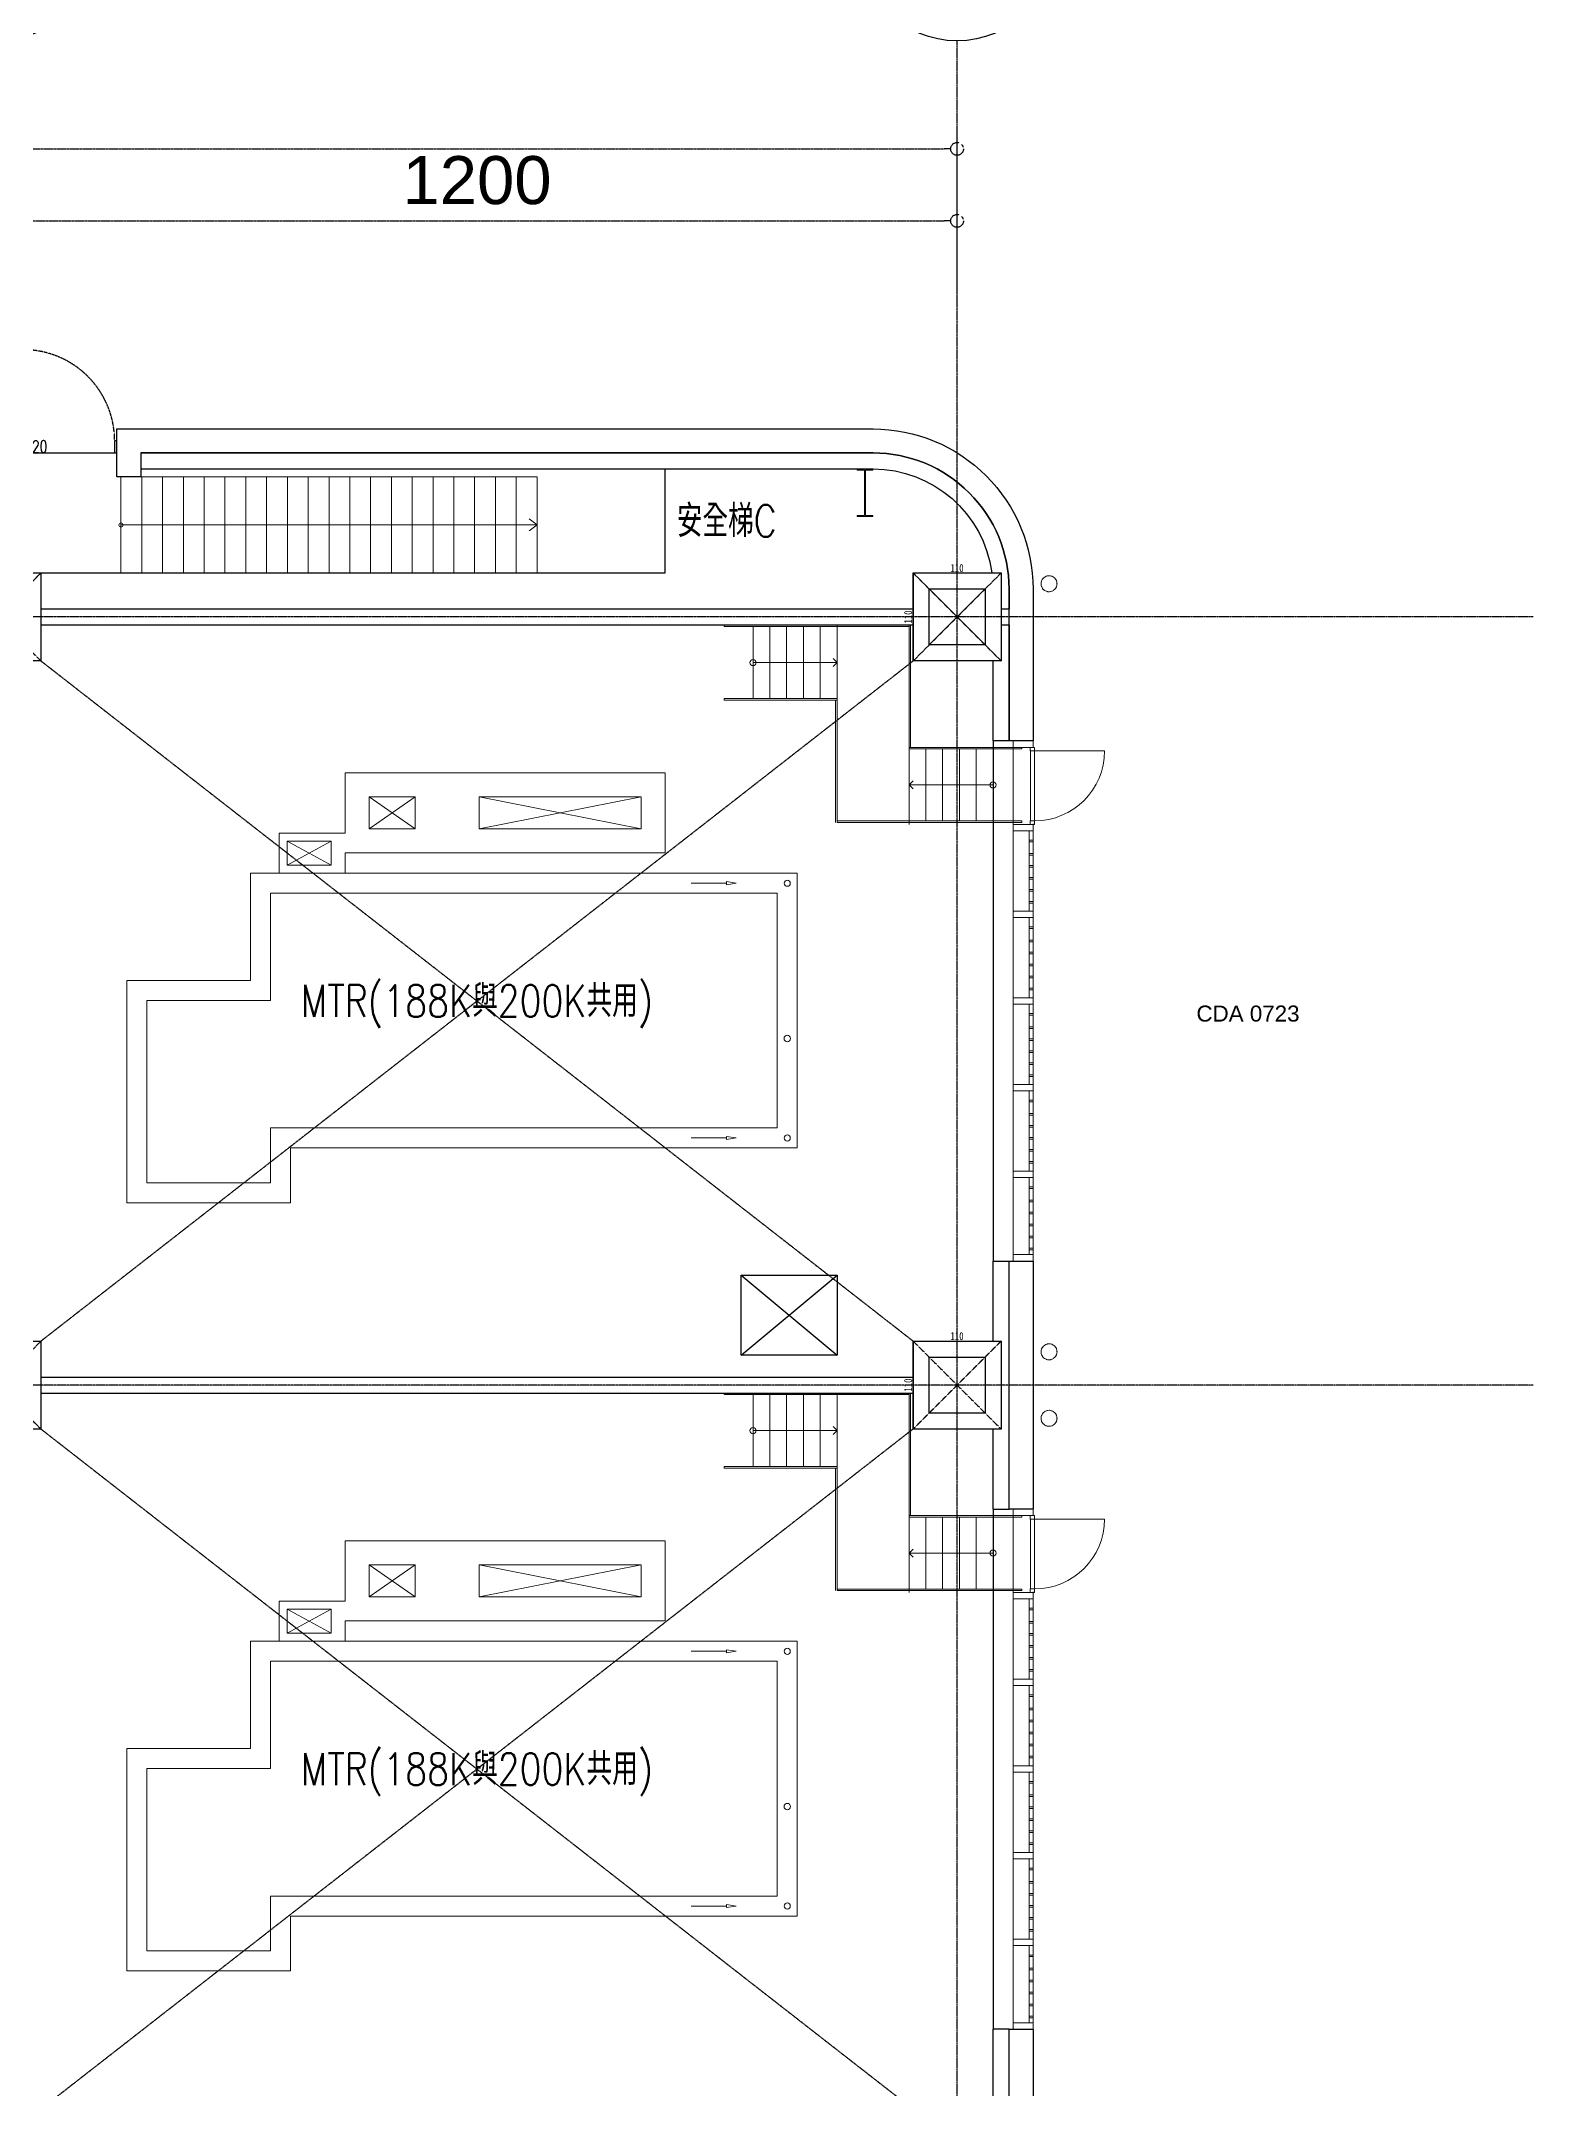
# Model space of a CAD drawing. Header units: millimetres. Extents: x -18489 to 17339, y -1599 to 10961.
# Drawn here: x -13983 to -12118, y 6704 to 9262 of the extents above; entities that cross this region are included whole.
import ezdxf
from ezdxf.enums import TextEntityAlignment as Align

# ---------------------------------------------------------------- set-up
doc = ezdxf.new("R2010")
doc.units = ezdxf.units.MM
for name, pattern in [('X-CUB3-L10$0$COL-CEN-LIN', [3.25, 2.5, -0.25, 0.25, -0.25]), ('X-CUB3-L10$0$HIDDEN', [0.4, 0.3, -0.1]), ('X-CUB3-L10$0$JJP_虛線(退縮線、投影線、地下室範圍、非屬本工程、圖面分區)', [0.45, 0.3, -0.15])]:
    doc.linetypes.add(name, pattern=pattern)
for name, color, linetype in [('188K-SM-03-F10-MECH-EQ-Y2257103$0$0 Xref', 8, 'Continuous'), ('X-CUB3-L10$0$0-MC', 8, 'Continuous'), ('X-CUB3-L10$0$0-NC', 8, 'Continuous'), ('X-CUB3-L10$0$1_地上一層平面圖_1_A-2D-DRAW', 8, 'Continuous'), ('X-CUB3-L10$0$1_地上一層平面圖_1_A-SLAB-PIT.1-BAS', 8, 'Continuous'), ('X-CUB3-L10$0$1_地上一層平面圖_1_A-STRS.Newcub', 8, 'Continuous'), ('X-CUB3-L10$0$1_地上一層平面圖_1_A-WALL-EX.Newcub', 8, 'Continuous'), ('X-CUB3-L10$0$1_地上一層平面圖_1_A-WALL.IN', 8, 'Continuous'), ('X-CUB3-L10$0$1_地上一層平面圖_1_CENTER', 8, 'Continuous'), ('X-CUB3-L10$0$A-OBJE-PIPE.Newcub', 8, 'Continuous'), ('X-CUB3-L10$0$A-WALL-EX.Newcub', 8, 'Continuous'), ('X-CUB3-L10$0$CCL', 8, 'X-CUB3-L10$0$COL-CEN-LIN'), ('X-CUB3-L10$0$COL', 8, 'Continuous'), ('X-CUB3-L10$0$COL-S', 8, 'Continuous'), ('X-CUB3-L10$0$Door', 8, 'Continuous'), ('X-CUB3-L10$0$OPEN', 8, 'Continuous'), ('X-CUB3-L10$0$OPEN-UP', 8, 'X-CUB3-L10$0$HIDDEN'), ('X-CUB3-L10$0$SLAB', 8, 'Continuous'), ('X-CUB3-L10$0$WALL-DR', 8, 'Continuous'), ('X-CUB3-L10$0$WALL-G', 8, 'Continuous'), ('X-CUB3-L10$0$WALL-RC', 8, 'Continuous')]:
    doc.layers.add(name, color=color, linetype=linetype)
doc.styles.add('188K-SM-03-F10-MECH-EQ-Y2257103$0$Standard', font='arial.ttf')
doc.styles.add('X-CUB3-L10$0$CHINA', font='simplex.shx', dxfattribs={"width": 0.75, "bigfont": 'chineset.shx'})
doc.styles.add('X-CUB3-L10$0$COL-NUM', font='romanc')
doc.styles.add('X-CUB3-L10$0$DIM', font='', dxfattribs={"width": 0.8})
doc.styles.add('X-CUB3-L10$0$Gen-Text', font='arial.ttf', dxfattribs={"height": 2.5})
doc.styles.get('X-CUB3-L10$0$DIM').set_extended_font_data('MingLiU')
doc.dimstyles.new('X-CUB3-L10$0$0-Defpoint', dxfattribs={"dimtxt": 15, "dimasz": 0.5, "dimexe": 0.5, "dimexo": 0.5, "dimgap": 0.5, "dimtad": 1, "dimdsep": 46, "dimtxsty": 'X-CUB3-L10$0$CHINA', "dimblk": 'X-CUB3-L10$0$_None', "dimcen": 10, "dimclrd": 256, "dimclre": 256, "dimclrt": 256, "dimadec": 0, "dimazin": 0, "dimtfac": 1, "dimtix": 1, "dimtmove": 2, "dimatfit": 3, "dimldrblk": 'X-CUB3-L10$0$_None', "dimfxl": 0.5, "dimtolj": 1, "dimtzin": 0, "dimarcsym": 0})
doc.dimstyles.new('X-CUB3-L10$0$CIRL', dxfattribs={"dimtxt": 50, "dimasz": 25, "dimexe": 16, "dimexo": 0, "dimgap": 6, "dimtad": 1, "dimdsep": 46, "dimtxsty": 'X-CUB3-L10$0$DIM', "dimblk": 'X-CUB3-L10$0$_DotBlank', "dimcen": 10, "dimdle": 16, "dimclrd": 256, "dimclre": 256, "dimclrt": 6, "dimadec": 0, "dimazin": 0, "dimtfac": 1, "dimtix": 1, "dimtmove": 2, "dimatfit": 3, "dimldrblk": 'X-CUB3-L10$0$ARROW', "dimfxl": 1, "dimtolj": 1, "dimtzin": 0, "dimarcsym": 0})
doc.dimstyles.new('X-CUB3-L10$0$JJP_005_defpoint', dxfattribs={"dimtxt": 20, "dimasz": 0.5, "dimexe": 0.5, "dimexo": 0.5, "dimgap": 0.5, "dimtad": 1, "dimdsep": 46, "dimtxsty": 'X-CUB3-L10$0$DIM', "dimblk": 'X-CUB3-L10$0$_None', "dimcen": 10, "dimclrd": 256, "dimclre": 256, "dimclrt": 256, "dimadec": 0, "dimazin": 0, "dimtfac": 1, "dimtix": 1, "dimtmove": 2, "dimatfit": 3, "dimldrblk": 'X-CUB3-L10$0$_None', "dimfxl": 0.5, "dimtolj": 1, "dimtzin": 0, "dimarcsym": 0})

# ---------------------------------------------------------------- blocks, each defined once
blk = doc.blocks.new('188K-SM-03-F10-MECH-EQ-Y2257103')
at = {"layer": '188K-SM-03-F10-MECH-EQ-Y2257103$0$0 Xref', "color": 1}
for p, q in [((-12803.1, 8577.5), (-12873.1, 8507.5)), ((-12873.1, 8577.5), (-12803.1, 8507.5)), ((-12803.1, 8577.5), (-12873.1, 8507.5)), ((-12873.1, 8577.5), (-12803.1, 8507.5))]:
    blk.add_line(p, q, dxfattribs=at)
blk.add_lwpolyline([(-12873.1, 8577.5), (-12803.1, 8577.5), (-12803.1, 8507.5), (-12873.1, 8507.5)], close=True, dxfattribs=at)
blk.add_lwpolyline([(-12873.1, 8577.5), (-12803.1, 8577.5), (-12803.1, 8507.5), (-12873.1, 8507.5)], close=True, dxfattribs=at)
at = {"insert": (-12538.9, 8056.8), "char_height": 20, "attachment_point": 1, "style": '188K-SM-03-F10-MECH-EQ-Y2257103$0$Standard'}
blk.add_mtext_dynamic_manual_height_columns('CDA 0723', width=485.93, gutter_width=12.5, heights=[0], dxfattribs=at)
blk = doc.blocks.new('X-CUB3-L10$0$變形體_9_1')
at = {"layer": 'X-CUB3-L10$0$A-OBJE-PIPE.Newcub', "color": 15, "lineweight": 0, "flags": 128}
blk.add_lwpolyline([(-12733.1, 8583.6), (-12733, 8582.2), (-12732.8, 8581.8), (-12732.4, 8580.4), (-12732.2, 8580), (-12731.5, 8578.6), (-12731.3, 8578.2), (-12730.3, 8577), (-12729.9, 8576.7), (-12728.7, 8575.7), (-12728.3, 8575.5), (-12726.9, 8574.7), (-12726.5, 8574.6), (-12725, 8574.2), (-12724.6, 8574.1), (-12723.1, 8574), (-12722.7, 8574), (-12721.3, 8574.2), (-12720.9, 8574.3), (-12719.5, 8574.7), (-12719.1, 8574.9), (-12717.7, 8575.6), (-12717.4, 8575.9), (-12716.1, 8576.9), (-12715.8, 8577.2), (-12714.8, 8578.4), (-12714.6, 8578.8), (-12713.9, 8580.2), (-12713.8, 8580.6), (-12713.3, 8582.1), (-12713.3, 8582.5), (-12713.1, 8584), (-12713.2, 8584.4), (-12713.3, 8585.8), (-12713.4, 8586.2), (-12713.8, 8587.6), (-12714, 8588), (-12714.7, 8589.4), (-12715, 8589.8), (-12716, 8591), (-12716.3, 8591.3), (-12717.6, 8592.3), (-12718, 8592.5), (-12719.3, 8593.2), (-12719.8, 8593.4), (-12721.3, 8593.8), (-12721.7, 8593.9), (-12723.1, 8594), (-12723.5, 8594), (-12724.9, 8593.8), (-12725.3, 8593.7), (-12726.8, 8593.3), (-12727.2, 8593.1), (-12728.5, 8592.4), (-12728.9, 8592.1), (-12730.1, 8591.1), (-12730.4, 8590.8), (-12731.4, 8589.6), (-12731.7, 8589.2), (-12732.4, 8587.8), (-12732.5, 8587.4), (-12733, 8585.9), (-12733, 8585.4), (-12733.1, 8584)], close=True, dxfattribs=at)
blk = doc.blocks.new('X-CUB3-L10$0$變形體_15_1')
at = {"layer": 'X-CUB3-L10$0$A-OBJE-PIPE.Newcub', "color": 15, "lineweight": 0, "flags": 128}
blk.add_lwpolyline([(-12733, 7539.5), (-12733, 7539), (-12732.5, 7537.6), (-12732.4, 7537.1), (-12731.7, 7535.8), (-12731.4, 7535.3), (-12730.4, 7534.1), (-12730.1, 7533.8), (-12728.9, 7532.8), (-12728.5, 7532.5), (-12727.2, 7531.8), (-12726.8, 7531.6), (-12725.3, 7531.2), (-12724.9, 7531.1), (-12723.5, 7531), (-12723.1, 7530.9), (-12721.7, 7531.1), (-12721.3, 7531.1), (-12719.8, 7531.5), (-12719.3, 7531.7), (-12718, 7532.4), (-12717.6, 7532.6), (-12716.3, 7533.6), (-12716, 7533.9), (-12715, 7535.1), (-12714.7, 7535.5), (-12714, 7536.9), (-12713.8, 7537.3), (-12713.4, 7538.7), (-12713.3, 7539.1), (-12713.2, 7540.5), (-12713.1, 7540.9), (-12713.3, 7542.4), (-12713.3, 7542.8), (-12713.8, 7544.3), (-12713.9, 7544.7), (-12714.6, 7546.1), (-12714.8, 7546.5), (-12715.8, 7547.7), (-12716.1, 7548.1), (-12717.4, 7549), (-12717.7, 7549.3), (-12719.1, 7550), (-12719.5, 7550.2), (-12720.9, 7550.6), (-12721.3, 7550.8), (-12722.7, 7550.9), (-12723.1, 7550.9), (-12724.6, 7550.8), (-12725, 7550.7), (-12726.5, 7550.3), (-12726.9, 7550.2), (-12728.3, 7549.4), (-12728.7, 7549.2), (-12729.9, 7548.2), (-12730.3, 7547.9), (-12731.3, 7546.7), (-12731.5, 7546.3), (-12732.2, 7545), (-12732.4, 7544.6), (-12732.8, 7543.1), (-12733, 7542.7), (-12733.1, 7541.3), (-12733.1, 7540.9)], close=True, dxfattribs=at)
blk = doc.blocks.new('X-CUB3-L10$0$變形體_16_1')
at = {"layer": 'X-CUB3-L10$0$A-OBJE-PIPE.Newcub', "color": 15, "lineweight": 0, "flags": 128}
blk.add_lwpolyline([(-12733.1, 7623.6), (-12733, 7622.2), (-12732.8, 7621.8), (-12732.4, 7620.4), (-12732.2, 7620), (-12731.5, 7618.6), (-12731.3, 7618.2), (-12730.3, 7617), (-12729.9, 7616.7), (-12728.7, 7615.7), (-12728.3, 7615.5), (-12726.9, 7614.7), (-12726.5, 7614.6), (-12725, 7614.2), (-12724.6, 7614.1), (-12723.1, 7614), (-12722.7, 7614), (-12721.3, 7614.2), (-12720.9, 7614.3), (-12719.5, 7614.7), (-12719.1, 7614.9), (-12717.7, 7615.6), (-12717.4, 7615.9), (-12716.1, 7616.9), (-12715.8, 7617.2), (-12714.8, 7618.4), (-12714.6, 7618.8), (-12713.9, 7620.2), (-12713.8, 7620.6), (-12713.3, 7622.1), (-12713.3, 7622.5), (-12713.1, 7624), (-12713.2, 7624.4), (-12713.3, 7625.8), (-12713.4, 7626.2), (-12713.8, 7627.6), (-12714, 7628), (-12714.7, 7629.4), (-12715, 7629.8), (-12716, 7631), (-12716.3, 7631.3), (-12717.6, 7632.3), (-12718, 7632.5), (-12719.3, 7633.2), (-12719.8, 7633.4), (-12721.3, 7633.8), (-12721.7, 7633.9), (-12723.1, 7634), (-12723.5, 7634), (-12724.9, 7633.8), (-12725.3, 7633.7), (-12726.8, 7633.3), (-12727.2, 7633.1), (-12728.5, 7632.4), (-12728.9, 7632.1), (-12730.1, 7631.1), (-12730.4, 7630.8), (-12731.4, 7629.6), (-12731.7, 7629.2), (-12732.4, 7627.8), (-12732.5, 7627.4), (-12733, 7625.9), (-12733, 7625.4), (-12733.1, 7624)], close=True, dxfattribs=at)
blk = doc.blocks.new('X-CUB3-L10$0$_DotBlank')
at = {"color": 0, "linetype": 'ByBlock', "lineweight": -2}
blk.add_line((-0.5, 0), (-1, 0), dxfattribs=at)
blk.add_circle((0, 0), 0.5, dxfattribs=at)
blk = doc.blocks.new('*D572')
at = {"layer": 'DefPoints', "color": 0, "transparency": 16777216}
for p in [(0, 9847.5), (-4440, 9757.5), (0, 9757.5)]:
    blk.add_point(p, dxfattribs=at)
at = {"layer": 'X-CUB3-L10$0$CCL', "lineweight": -2}
for p, q in [((-4440, 9757.5), (-4440, 9867.5)), ((0, 9757.5), (0, 9867.5)), ((-4424, 9847.5), (-16, 9847.5))]:
    blk.add_line(p, q, dxfattribs=at)
at = {"layer": 'X-CUB3-L10$0$CCL', "lineweight": -2, "xscale": 16, "yscale": 16, "zscale": 16, "rotation": 180}
blk.add_blockref('X-CUB3-L10$0$_DotBlank', (-4440, 9847.5), dxfattribs=at)
at = {"layer": 'X-CUB3-L10$0$CCL', "lineweight": -2, "xscale": 16, "yscale": 16, "zscale": 16}
blk.add_blockref('X-CUB3-L10$0$_DotBlank', (0, 9847.5), dxfattribs=at)
at = {"layer": 'X-CUB3-L10$0$CCL', "color": 6, "insert": (-2220, 9898.1), "char_height": 2.5, "attachment_point": 5, "style": 'X-CUB3-L10$0$Gen-Text'}
blk.add_mtext('\\A1;{\\H24x;4440}', dxfattribs=at)
blk = doc.blocks.new('X-CUB3-L10$0$ARROW')
at = {"color": 3}
blk.add_solid([(0, 0), (-2.4, -0.4), (-2.4, 0.4)], dxfattribs=at)
blk = doc.blocks.new('*D576')
at = {"layer": 'DefPoints', "color": 0, "transparency": 16777216}
for p in [(0, 9757.5), (-1200, 9667.5), (0, 9667.5)]:
    blk.add_point(p, dxfattribs=at)
at = {"layer": 'X-CUB3-L10$0$CCL', "lineweight": -2}
for p, q in [((-1200, 9667.5), (-1200, 9777.5)), ((0, 9667.5), (0, 9777.5)), ((-1184, 9757.5), (-16, 9757.5))]:
    blk.add_line(p, q, dxfattribs=at)
at = {"layer": 'X-CUB3-L10$0$CCL', "lineweight": -2, "xscale": 16, "yscale": 16, "zscale": 16, "rotation": 180}
blk.add_blockref('X-CUB3-L10$0$_DotBlank', (-1200, 9757.5), dxfattribs=at)
at = {"layer": 'X-CUB3-L10$0$CCL', "lineweight": -2, "xscale": 16, "yscale": 16, "zscale": 16}
blk.add_blockref('X-CUB3-L10$0$_DotBlank', (0, 9757.5), dxfattribs=at)
at = {"layer": 'X-CUB3-L10$0$CCL', "color": 6, "insert": (-600, 9808.1), "char_height": 2.5, "attachment_point": 5, "style": 'X-CUB3-L10$0$Gen-Text'}
blk.add_mtext('\\A1;{\\H24x;1200}', dxfattribs=at)
blk = doc.blocks.new('X-CUB3-L10$0$cn-y')
at = {"layer": 'X-CUB3-L10$0$0-MC'}
blk.add_circle((-50, 0), 50, dxfattribs=at)
at = {"layer": 'X-CUB3-L10$0$0-NC', "style": 'X-CUB3-L10$0$COL-NUM'}
blk.add_attdef('GRID-Y', text='', height=50, dxfattribs=at).set_placement((-50, 0), align=Align.MIDDLE_CENTER)
blk = doc.blocks.new('*D570')
at = {"layer": 'DefPoints', "lineweight": -2, "transparency": 16777216}
blk.add_line((0, 0), (110, 0), dxfattribs=at)
at = {"layer": 'DefPoints', "color": 0, "transparency": 16777216}
for p in [(0, 0), (110, 0), (110, 0)]:
    blk.add_point(p, dxfattribs=at)
at = {"layer": 'DefPoints', "transparency": 16777216, "insert": (55, 6.1), "char_height": 10, "attachment_point": 5, "style": 'X-CUB3-L10$0$DIM'}
blk.add_mtext('\\A1;110', dxfattribs=at)
blk = doc.blocks.new('X-CUB3-L10$0$_None')
blk = doc.blocks.new('*D571')
at = {"layer": 'DefPoints', "lineweight": -2, "transparency": 16777216}
blk.add_line((0, 0), (0, -110), dxfattribs=at)
at = {"layer": 'DefPoints', "color": 0, "transparency": 16777216}
for p in [(0, 0), (0, -110), (0, -110)]:
    blk.add_point(p, dxfattribs=at)
at = {"layer": 'DefPoints', "transparency": 16777216, "insert": (-6.1, -55), "char_height": 10, "attachment_point": 5, "rotation": 90, "style": 'X-CUB3-L10$0$DIM'}
blk.add_mtext('\\A1;110', dxfattribs=at)
blk = doc.blocks.new('X-CUB3-L10$0$帷幕牆_2_1')
at = {"layer": 'X-CUB3-L10$0$1_地上一層平面圖_1_A-WALL-EX.Newcub', "color": 4, "lineweight": 0, "ltscale": 10}
blk.add_line((-12741.1, 1655), (-12653.8, 1655), dxfattribs=at)
at = {"layer": 'X-CUB3-L10$0$1_地上一層平面圖_1_A-WALL-EX.Newcub', "color": 4, "lineweight": 0, "ltscale": 10, "flags": 128}
for points in [[(-12746.6, 1659.5), (-12746.6, 1655), (-12741.1, 1655), (-12741.1, 1659.5)], [(-12741.1, 1563.1), (-12741.1, 1567.6), (-12746.6, 1567.6), (-12746.6, 1563.1)]]:
    blk.add_lwpolyline(points, close=True, dxfattribs=at)
for points in [[(-12746.1, 1655), (-12746.1, 1567.6)], [(-12741.1, 1655.5), (-12741.1, 1567.1)]]:
    blk.add_lwpolyline(points, dxfattribs=at)
at = {"layer": 'X-CUB3-L10$0$1_地上一層平面圖_1_A-WALL-EX.Newcub', "color": 8, "lineweight": 0, "ltscale": 10}
blk.add_arc((-12741.1, 1655), 87.3, 270, 0, dxfattribs=at)
at = {"layer": 'X-CUB3-L10$0$A-WALL-EX.Newcub', "color": 1, "lineweight": 0, "flags": 128}
for points in [[(-12743.1, 1659.5), (-12743.1, 1667.5), (-12768.1, 1667.5), (-12768.1, 1659.5)], [(-12743.1, 1555.1), (-12743.1, 1563.1), (-12768.1, 1563.1), (-12768.1, 1555.1)], [(-12743.1, 1541.5), (-12743.1, 1543.5), (-12748.1, 1543.5), (-12748.1, 1541.5)], [(-12743.1, 1524.8), (-12743.1, 1526.8), (-12748.1, 1526.8), (-12748.1, 1524.8)], [(-12743.1, 1509.8), (-12743.1, 1511.8), (-12748.1, 1511.8), (-12748.1, 1509.8)], [(-12743.1, 1494.8), (-12743.1, 1496.8), (-12748.1, 1496.8), (-12748.1, 1494.8)], [(-12743.1, 1479.8), (-12743.1, 1481.8), (-12748.1, 1481.8), (-12748.1, 1479.8)], [(-12743.1, 1464.8), (-12743.1, 1466.8), (-12748.1, 1466.8), (-12748.1, 1464.8)], [(-12743.1, 1446.8), (-12743.1, 1454.8), (-12768.1, 1454.8), (-12768.1, 1446.8)], [(-12743.1, 1433.1), (-12743.1, 1435.1), (-12748.1, 1435.1), (-12748.1, 1433.1)], [(-12743.1, 1416.5), (-12743.1, 1418.5), (-12748.1, 1418.5), (-12748.1, 1416.5)], [(-12743.1, 1401.5), (-12743.1, 1403.5), (-12748.1, 1403.5), (-12748.1, 1401.5)], [(-12743.1, 1386.5), (-12743.1, 1388.5), (-12748.1, 1388.5), (-12748.1, 1386.5)], [(-12743.1, 1371.5), (-12743.1, 1373.5), (-12748.1, 1373.5), (-12748.1, 1371.5)], [(-12743.1, 1356.5), (-12743.1, 1358.5), (-12748.1, 1358.5), (-12748.1, 1356.5)], [(-12743.1, 1338.5), (-12743.1, 1346.5), (-12768.1, 1346.5), (-12768.1, 1338.5)], [(-12743.1, 1324.8), (-12743.1, 1326.8), (-12748.1, 1326.8), (-12748.1, 1324.8)], [(-12743.1, 1308.1), (-12743.1, 1310.1), (-12748.1, 1310.1), (-12748.1, 1308.1)], [(-12743.1, 1293.1), (-12743.1, 1295.1), (-12748.1, 1295.1), (-12748.1, 1293.1)], [(-12743.1, 1278.1), (-12743.1, 1280.1), (-12748.1, 1280.1), (-12748.1, 1278.1)], [(-12743.1, 1263.1), (-12743.1, 1265.1), (-12748.1, 1265.1), (-12748.1, 1263.1)], [(-12743.1, 1230.1), (-12743.1, 1238.1), (-12768.1, 1238.1), (-12768.1, 1230.1)], [(-12743.1, 1248.1), (-12743.1, 1250.1), (-12748.1, 1250.1), (-12748.1, 1248.1)], [(-12743.1, 1216.5), (-12743.1, 1218.5), (-12748.1, 1218.5), (-12748.1, 1216.5)], [(-12743.1, 1199.8), (-12743.1, 1201.8), (-12748.1, 1201.8), (-12748.1, 1199.8)], [(-12743.1, 1184.8), (-12743.1, 1186.8), (-12748.1, 1186.8), (-12748.1, 1184.8)], [(-12743.1, 1169.8), (-12743.1, 1171.8), (-12748.1, 1171.8), (-12748.1, 1169.8)], [(-12743.1, 1154.8), (-12743.1, 1156.8), (-12748.1, 1156.8), (-12748.1, 1154.8)], [(-12743.1, 1121.8), (-12743.1, 1129.8), (-12768.1, 1129.8), (-12768.1, 1121.8)], [(-12743.1, 1139.8), (-12743.1, 1141.8), (-12748.1, 1141.8), (-12748.1, 1139.8)], [(-12743.1, 1108.1), (-12743.1, 1110.1), (-12748.1, 1110.1), (-12748.1, 1108.1)], [(-12743.1, 1091.5), (-12743.1, 1093.5), (-12748.1, 1093.5), (-12748.1, 1091.5)], [(-12743.1, 1076.5), (-12743.1, 1078.5), (-12748.1, 1078.5), (-12748.1, 1076.5)], [(-12743.1, 1061.5), (-12743.1, 1063.5), (-12748.1, 1063.5), (-12748.1, 1061.5)], [(-12743.1, 1017.5), (-12743.1, 1025.5), (-12768.1, 1025.5), (-12768.1, 1017.5)], [(-12743.1, 1046.5), (-12743.1, 1048.5), (-12748.1, 1048.5), (-12748.1, 1046.5)], [(-12743.1, 1031.5), (-12743.1, 1033.5), (-12748.1, 1033.5), (-12748.1, 1031.5)]]:
    blk.add_lwpolyline(points, close=True, dxfattribs=at)
at = {"layer": 'X-CUB3-L10$0$A-WALL-EX.Newcub', "color": 4, "lineweight": 0, "flags": 128}
for points in [[(-12768.1, 1563.1), (-12768.1, 1574.1), (-12768.1, 1589.1), (-12768.1, 1604.1), (-12768.1, 1619.1), (-12768.1, 1634.1), (-12768.1, 1650.8), (-12768.1, 1659.5)], [(-12743.1, 1563.1), (-12743.1, 1564.1)], [(-12768.1, 1454.8), (-12768.1, 1465.8), (-12768.1, 1480.8), (-12768.1, 1495.8), (-12768.1, 1510.8), (-12768.1, 1525.8), (-12768.1, 1542.5), (-12768.1, 1555.1)], [(-12748.1, 1543.5), (-12748.1, 1555.1)], [(-12748.1, 1526.8), (-12748.1, 1541.5)], [(-12743.1, 1543.5), (-12743.1, 1555.1)], [(-12743.1, 1526.8), (-12743.1, 1541.5)], [(-12748.1, 1511.8), (-12748.1, 1524.8)], [(-12748.1, 1496.8), (-12748.1, 1509.8)], [(-12743.1, 1511.8), (-12743.1, 1524.8)], [(-12743.1, 1496.8), (-12743.1, 1509.8)], [(-12748.1, 1481.8), (-12748.1, 1494.8)], [(-12743.1, 1481.8), (-12743.1, 1494.8)], [(-12748.1, 1466.8), (-12748.1, 1479.8)], [(-12748.1, 1454.8), (-12748.1, 1464.8)], [(-12743.1, 1466.8), (-12743.1, 1479.8)], [(-12743.1, 1454.8), (-12743.1, 1464.8)], [(-12768.1, 1346.5), (-12768.1, 1357.5), (-12768.1, 1372.5), (-12768.1, 1387.5), (-12768.1, 1402.5), (-12768.1, 1417.5), (-12768.1, 1434.1), (-12768.1, 1446.8)], [(-12748.1, 1435.1), (-12748.1, 1446.8)], [(-12748.1, 1418.5), (-12748.1, 1433.1)], [(-12743.1, 1435.1), (-12743.1, 1446.8)], [(-12743.1, 1418.5), (-12743.1, 1433.1)], [(-12748.1, 1403.5), (-12748.1, 1416.5)], [(-12743.1, 1403.5), (-12743.1, 1416.5)], [(-12748.1, 1388.5), (-12748.1, 1401.5)], [(-12748.1, 1373.5), (-12748.1, 1386.5)], [(-12743.1, 1388.5), (-12743.1, 1401.5)], [(-12743.1, 1373.5), (-12743.1, 1386.5)], [(-12748.1, 1358.5), (-12748.1, 1371.5)], [(-12748.1, 1346.5), (-12748.1, 1356.5)], [(-12743.1, 1358.5), (-12743.1, 1371.5)], [(-12743.1, 1346.5), (-12743.1, 1356.5)], [(-12768.1, 1238.1), (-12768.1, 1249.1), (-12768.1, 1264.1), (-12768.1, 1279.1), (-12768.1, 1294.1), (-12768.1, 1309.1), (-12768.1, 1325.8), (-12768.1, 1338.5)], [(-12748.1, 1326.8), (-12748.1, 1338.5)], [(-12743.1, 1326.8), (-12743.1, 1338.5)], [(-12748.1, 1310.1), (-12748.1, 1324.8)], [(-12748.1, 1295.1), (-12748.1, 1308.1)], [(-12743.1, 1310.1), (-12743.1, 1324.8)], [(-12743.1, 1295.1), (-12743.1, 1308.1)], [(-12748.1, 1280.1), (-12748.1, 1293.1)], [(-12743.1, 1280.1), (-12743.1, 1293.1)], [(-12748.1, 1265.1), (-12748.1, 1278.1)], [(-12748.1, 1250.1), (-12748.1, 1263.1)], [(-12743.1, 1265.1), (-12743.1, 1278.1)], [(-12743.1, 1250.1), (-12743.1, 1263.1)], [(-12768.1, 1129.8), (-12768.1, 1140.8), (-12768.1, 1155.8), (-12768.1, 1170.8), (-12768.1, 1185.8), (-12768.1, 1200.8), (-12768.1, 1217.5), (-12768.1, 1230.1)], [(-12748.1, 1238.1), (-12748.1, 1248.1)], [(-12748.1, 1218.5), (-12748.1, 1230.1)], [(-12743.1, 1238.1), (-12743.1, 1248.1)], [(-12743.1, 1218.5), (-12743.1, 1230.1)], [(-12748.1, 1201.8), (-12748.1, 1216.5)], [(-12743.1, 1201.8), (-12743.1, 1216.5)], [(-12748.1, 1186.8), (-12748.1, 1199.8)], [(-12748.1, 1171.8), (-12748.1, 1184.8)], [(-12743.1, 1186.8), (-12743.1, 1199.8)], [(-12743.1, 1171.8), (-12743.1, 1184.8)], [(-12748.1, 1156.8), (-12748.1, 1169.8)], [(-12748.1, 1141.8), (-12748.1, 1154.8)], [(-12743.1, 1156.8), (-12743.1, 1169.8)], [(-12743.1, 1141.8), (-12743.1, 1154.8)], [(-12748.1, 1129.8), (-12748.1, 1139.8)], [(-12743.1, 1129.8), (-12743.1, 1139.8)], [(-12768.1, 1025.5), (-12768.1, 1032.5), (-12768.1, 1047.5), (-12768.1, 1062.5), (-12768.1, 1077.5), (-12768.1, 1092.5), (-12768.1, 1109.1), (-12768.1, 1121.8)], [(-12748.1, 1110.1), (-12748.1, 1121.8)], [(-12748.1, 1093.5), (-12748.1, 1108.1)], [(-12743.1, 1110.1), (-12743.1, 1121.8)], [(-12743.1, 1093.5), (-12743.1, 1108.1)], [(-12748.1, 1078.5), (-12748.1, 1091.5)], [(-12748.1, 1063.5), (-12748.1, 1076.5)], [(-12743.1, 1078.5), (-12743.1, 1091.5)], [(-12743.1, 1063.5), (-12743.1, 1076.5)], [(-12748.1, 1048.5), (-12748.1, 1061.5)], [(-12743.1, 1048.5), (-12743.1, 1061.5)], [(-12748.1, 1033.5), (-12748.1, 1046.5)], [(-12748.1, 1025.5), (-12748.1, 1031.5)], [(-12743.1, 1033.5), (-12743.1, 1046.5)], [(-12743.1, 1025.5), (-12743.1, 1031.5)]]:
    blk.add_lwpolyline(points, dxfattribs=at)
blk = doc.blocks.new('X-CUB3-L10$0$A$C1d0d7561')
at = {"layer": 'X-CUB3-L10$0$1_地上一層平面圖_1_A-STRS.Newcub', "color": 12, "lineweight": 0, "ltscale": 10}
for p, q in [((-220, 25), (-256, 25)), ((-256, 25), (-256, 23)), ((-256, 23), (-220, 23)), ((-115, 25), (-220, 25)), ((-220, 23), (-115, 23)), ((-220, 23), (-220, -67)), ((-199, 23), (-220, 23)), ((-199, -67), (-199, 23)), ((-199, 23), (-199, -67)), ((-178, 23), (-199, 23)), ((-178, -67), (-178, 23)), ((-178, 23), (-178, -67)), ((-157, 23), (-178, 23)), ((-157, -67), (-157, 23)), ((-157, 23), (-157, -67)), ((-136, 23), (-157, 23)), ((-136, -67), (-136, 23)), ((-136, 23), (-136, -67)), ((-115, 23), (-136, 23)), ((-115, 23), (-115, 25)), ((-115, -67), (-115, 23)), ((-220, -67), (-256, -67)), ((-256, -67), (-256, -69)), ((-256, -69), (-220, -69)), ((-115, -67), (-220, -67)), ((-220, -67), (-199, -67)), ((-220, -69), (-115, -69)), ((-199, -67), (-178, -67)), ((-178, -67), (-157, -67)), ((-157, -67), (-136, -67)), ((-136, -67), (-115, -67)), ((-115, -69), (-115, -67)), ((80, -128), (-25, -128)), ((-25, -128), (-25, -130)), ((-25, -130), (80, -130)), ((-4, -130), (-25, -130)), ((-25, -130), (-25, -220)), ((17, -130), (-4, -130)), ((-4, -130), (-4, -220)), ((-4, -220), (-4, -130)), ((38, -130), (17, -130)), ((17, -130), (17, -220)), ((17, -220), (17, -130)), ((59, -130), (38, -130)), ((38, -130), (38, -220)), ((38, -220), (38, -130)), ((80, -130), (59, -130)), ((59, -130), (59, -220)), ((59, -220), (59, -130)), ((116, -128), (80, -128)), ((80, -130), (116, -130)), ((80, -220), (80, -130)), ((116, -130), (116, -128)), ((80, -220), (-25, -220)), ((-25, -220), (-25, -222)), ((-25, -220), (-4, -220)), ((-25, -222), (80, -222)), ((-4, -220), (17, -220)), ((17, -220), (38, -220)), ((38, -220), (59, -220)), ((59, -220), (80, -220)), ((116, -220), (80, -220)), ((80, -222), (116, -222)), ((116, -222), (116, -220))]:
    blk.add_line(p, q, dxfattribs=at)
at = {"layer": 'X-CUB3-L10$0$1_地上一層平面圖_1_A-STRS.Newcub', "color": 8, "lineweight": 0, "ltscale": 10}
for p, q in [((-220, -22), (-199, -22)), ((-199, -22), (-136, -22)), ((-136, -22), (-115, -22)), ((-115, -22), (-120, -17)), ((-120, -27), (-115, -22)), ((-20, -170), (-25, -175)), ((-4, -175), (-25, -175)), ((-25, -175), (-20, -180)), ((59, -175), (-4, -175)), ((80, -175), (59, -175))]:
    blk.add_line(p, q, dxfattribs=at)
at = {"layer": 'X-CUB3-L10$0$1_地上一層平面圖_1_A-STRS.Newcub', "color": 12, "lineweight": 0, "ltscale": 10, "flags": 128}
for points in [[(-115, 25), (-115, 23)], [(-115, 23), (-115, -220)], [(-25, 23), (-115, 23)], [(-115, 23), (-25, 23)], [(-25, 25), (-25, -128)], [(-25, -220), (-25, 23)], [(-23, -128), (-23, 25)], [(-117, -69), (-117, -222)], [(-115, -69), (-117, -69)], [(-115, -222), (-115, -69)], [(-25, -128), (-23, -128)], [(-115, -220), (-25, -220)], [(-25, -220), (-115, -220)], [(-115, -222), (-25, -222)], [(-25, -222), (-25, -220)]]:
    blk.add_lwpolyline(points, dxfattribs=at)
at = {"layer": 'X-CUB3-L10$0$1_地上一層平面圖_1_A-STRS.Newcub', "color": 8, "lineweight": 0, "ltscale": 10, "flags": 128}
for points in [[(-220, -25.8, 1), (-220, -18.2, 1)], [(80, -171.2, 1), (80, -178.7, 1)]]:
    blk.add_lwpolyline(points, format="xyb", close=True, dxfattribs=at)
at = {"layer": 'X-CUB3-L10$0$1_地上一層平面圖_1_A-WALL-EX.Newcub', "color": 12, "linetype": 'X-CUB3-L10$0$JJP_虛線(退縮線、投影線、地下室範圍、非屬本工程、圖面分區)', "lineweight": 0, "ltscale": 10, "flags": 128}
blk.add_lwpolyline([(-1110, 25), (-20, 25)], dxfattribs=at)
at = {"layer": 'X-CUB3-L10$0$1_地上一層平面圖_1_A-WALL-EX.Newcub', "color": 8, "lineweight": 0, "ltscale": 10, "flags": 128}
blk.add_lwpolyline([(-25, -224.3), (-25, 25)], dxfattribs=at)
blk = doc.blocks.new('*D589')
at = {"layer": 'DefPoints', "lineweight": -2, "transparency": 16777216}
blk.add_line((0, 0), (120, 0), dxfattribs=at)
at = {"layer": 'DefPoints', "color": 0, "transparency": 16777216}
for p in [(0, 0), (120, 0), (120, 0)]:
    blk.add_point(p, dxfattribs=at)
at = {"layer": 'DefPoints', "transparency": 16777216, "insert": (18.5, 8), "char_height": 15, "attachment_point": 5, "style": 'X-CUB3-L10$0$CHINA'}
blk.add_mtext('\\A1;120', dxfattribs=at)
blk = doc.blocks.new('X-CUB3-L10$0$A$Caa56f964')
at = {"layer": 'X-CUB3-L10$0$1_地上一層平面圖_1_A-STRS.Newcub', "color": 12, "lineweight": 0, "ltscale": 10}
for p, q in [((640, 140), (120, 140)), ((120, 140), (120, 20)), ((120, 140), (120, 20)), ((146, 20), (146, 140)), ((146, 140), (146, 20)), ((146, 20), (146, 140)), ((172, 20), (172, 140)), ((172, 140), (172, 20)), ((172, 20), (172, 140)), ((198, 20), (198, 140)), ((198, 140), (198, 20)), ((198, 20), (198, 140)), ((224, 20), (224, 140)), ((224, 140), (224, 20)), ((224, 20), (224, 140)), ((250, 20), (250, 140)), ((250, 140), (250, 20)), ((250, 20), (250, 140)), ((276, 20), (276, 140)), ((276, 140), (276, 20)), ((276, 20), (276, 140)), ((302, 20), (302, 140)), ((302, 140), (302, 20)), ((302, 20), (302, 140)), ((328, 20), (328, 140)), ((328, 140), (328, 20)), ((328, 20), (328, 140)), ((354, 20), (354, 140)), ((354, 140), (354, 20)), ((354, 20), (354, 140)), ((380, 20), (380, 140)), ((380, 140), (380, 20)), ((380, 20), (380, 140)), ((406, 20), (406, 140)), ((406, 140), (406, 20)), ((406, 20), (406, 140)), ((432, 20), (432, 140)), ((432, 140), (432, 20)), ((432, 20), (432, 140)), ((458, 20), (458, 140)), ((458, 140), (458, 20)), ((458, 20), (458, 140)), ((484, 20), (484, 140)), ((484, 140), (484, 20)), ((484, 20), (484, 140)), ((510, 20), (510, 140)), ((510, 140), (510, 20)), ((510, 20), (510, 140)), ((536, 20), (536, 140)), ((536, 140), (536, 20)), ((536, 20), (536, 140)), ((562, 20), (562, 140)), ((562, 140), (562, 20)), ((562, 20), (562, 140)), ((588, 20), (588, 140)), ((588, 140), (588, 20)), ((588, 20), (588, 140)), ((640, 140), (614, 140)), ((614, 20), (614, 140)), ((640, 20), (640, 140)), ((640, 20), (640, 140)), ((640, 80), (120, 80)), ((640, 80), (630, 87.5)), ((630, 72.5), (640, 80))]:
    blk.add_line(p, q, dxfattribs=at)
at = {"layer": 'X-CUB3-L10$0$1_地上一層平面圖_1_A-STRS.Newcub', "color": 12, "lineweight": 0, "ltscale": 10, "flags": 128}
blk.add_lwpolyline([(120, 77.5, 1), (120, 82.5, 1)], format="xyb", close=True, dxfattribs=at)
blk = doc.blocks.new('*U569')
at = {"layer": 'DefPoints', "linetype": 'X-CUB3-L10$0$HIDDEN', "ltscale": 0.1}
for p, q in [((110, 0), (0, -110)), ((0, 0), (110, -110))]:
    blk.add_line(p, q, dxfattribs=at)
at = {"layer": 'X-CUB3-L10$0$COL', "ltscale": 0.1}
blk.add_lwpolyline([(0, 0), (110, 0), (110, -110), (0, -110)], close=True, dxfattribs=at)
at = {"layer": 'DefPoints'}
dim = blk.add_linear_dim(base=(0, -110), p1=(0, 0), p2=(0, -110), angle=90, dimstyle='X-CUB3-L10$0$JJP_005_defpoint', override={"dimtxt": 10}, dxfattribs=at)
dim.commit()
dim.dimension.update_dxf_attribs({"geometry": '*D571', "text_midpoint": (-6.067, -55)})
dim = blk.add_linear_dim(base=(110, 0), p1=(0, 0), p2=(110, 0), dimstyle='X-CUB3-L10$0$JJP_005_defpoint', override={"dimtxt": 10}, dxfattribs=at)
dim.commit()
dim.dimension.update_dxf_attribs({"geometry": '*D570', "text_midpoint": (55, 6.067)})
blk = doc.blocks.new('X-CUB3-L10$0$CUB3-10')
at = {"layer": 'X-CUB3-L10$0$CCL'}
for p, q in [((0, 0), (0, 9982.459)), ((720, 9262.459), (-5160, 9262.459)), ((720, 8302.459), (-5160, 8302.459))]:
    blk.add_line(p, q, dxfattribs=at)
at = {"layer": 'X-CUB3-L10$0$COL-S'}
for points in [[(-35, 9297.459), (35, 9297.459), (35, 9227.459), (-35, 9227.459)], [(-35, 8337.459), (35, 8337.459), (35, 8267.459), (-35, 8267.459)]]:
    blk.add_lwpolyline(points, close=True, dxfattribs=at)
at = {"layer": 'X-CUB3-L10$0$CCL'}
ref = blk.add_blockref('X-CUB3-L10$0$cn-y', (-1080, 10102.459), dxfattribs=dict(at, xscale=2.399999999999997, yscale=2.399999999999997, zscale=2.399999999999997))
ref.add_attrib('GRID-Y', 'C4', dxfattribs={"layer": 'X-CUB3-L10$0$0-NC', "height": 80, "style": 'X-CUB3-L10$0$COL-NUM'}).set_placement((-1200, 10102.459), align=Align.MIDDLE_CENTER)
ref = blk.add_blockref('X-CUB3-L10$0$cn-y', (120, 10102.459), dxfattribs=dict(at, xscale=2.399999999999997, yscale=2.399999999999997, zscale=2.399999999999997))
ref.add_attrib('GRID-Y', 'C5', dxfattribs={"layer": 'X-CUB3-L10$0$0-NC', "height": 80, "style": 'X-CUB3-L10$0$COL-NUM'}).set_placement((0, 10102.459), align=Align.MIDDLE_CENTER)
at = {"layer": 'X-CUB3-L10$0$COL'}
for p in [(-1255, 9317.459), (-55, 9317.459), (-1255, 8357.459), (-55, 8357.459)]:
    blk.add_blockref('*U569', p, dxfattribs=at)
at = {"layer": 'X-CUB3-L10$0$CCL'}
for base, p1, p2, picture, middle in [((0, 9847.459), (-4440, 9757.459), (0, 9757.459), '*D572', (-2220, 9898.093)), ((0, 9757.459), (-1200, 9667.459), (0, 9667.459), '*D576', (-600, 9808.093))]:
    dim = blk.add_linear_dim(base=base, p1=p1, p2=p2, text='{\\H24x;<>}', dimstyle='X-CUB3-L10$0$CIRL', override={"dimtxt": 60, "dimasz": 16, "dimexe": 20, "dimgap": 20, "dimtxsty": 'X-CUB3-L10$0$Gen-Text'}, dxfattribs=at)
    dim.commit()
    dim.dimension.update_dxf_attribs({"geometry": picture, "text_midpoint": middle})
blk = doc.blocks.new('*U588')
at = {"layer": 'X-CUB3-L10$0$Door', "linetype": 'Continuous'}
for points in [[(3, 15), (6, 15), (6, 128.946), (3, 128.946)], [(3, 0), (0, 0), (0, 15), (3, 15)], [(120, 15), (117, 15), (117, 0), (120, 0)]]:
    blk.add_lwpolyline(points, close=True, dxfattribs=at)
at = {"layer": 'X-CUB3-L10$0$Door', "linetype": 'X-CUB3-L10$0$HIDDEN'}
blk.add_arc((3, 15), 114, 0, 90, dxfattribs=at)
at = {"layer": 'DefPoints'}
dim = blk.add_linear_dim(base=(120, 0), p1=(0, 0), p2=(120, 0), dimstyle='X-CUB3-L10$0$0-Defpoint', dxfattribs=at)
dim.commit()
dim.dimension.update_dxf_attribs({"geometry": '*D589', "text_midpoint": (18.531, 8), "dimtype": 128})
blk = doc.blocks.new('X-CUB3-L10')
at = {"layer": 'X-CUB3-L10$0$1_地上一層平面圖_1_A-2D-DRAW', "color": 4, "lineweight": 0, "ltscale": 10}
for p, q in [((-13126.1, 8209.7), (-13170.3, 8209.7)), ((-13126.1, 8207.7), (-13126.1, 8211.7)), ((-13126.1, 8211.7), (-13114.1, 8209.7)), ((-13114.1, 8209.7), (-13126.1, 8207.7)), ((-13126.1, 7891.3), (-13170.3, 7891.3)), ((-13126.1, 7889.3), (-13126.1, 7893.3)), ((-13126.1, 7893.3), (-13114.1, 7891.3)), ((-13114.1, 7891.3), (-13126.1, 7889.3)), ((-13126.1, 7249.7), (-13170.3, 7249.7)), ((-13126.1, 7247.7), (-13126.1, 7251.7)), ((-13126.1, 7251.7), (-13114.1, 7249.7)), ((-13114.1, 7249.7), (-13126.1, 7247.7)), ((-13126.1, 6931.3), (-13170.3, 6931.3)), ((-13126.1, 6929.3), (-13126.1, 6933.3)), ((-13126.1, 6933.3), (-13114.1, 6931.3)), ((-13114.1, 6931.3), (-13126.1, 6929.3))]:
    blk.add_line(p, q, dxfattribs=at)
at = {"layer": 'X-CUB3-L10$0$1_地上一層平面圖_1_A-2D-DRAW', "color": 12, "lineweight": 0, "ltscale": 10}
for p, q in [((-13126.1, 8211.7), (-13114.1, 8209.7)), ((-13126.1, 8207.7), (-13126.1, 8211.7)), ((-13114.1, 8209.7), (-13126.1, 8207.7)), ((-13126.1, 7893.3), (-13114.1, 7891.3)), ((-13126.1, 7889.3), (-13126.1, 7893.3)), ((-13114.1, 7891.3), (-13126.1, 7889.3)), ((-13126.1, 7251.7), (-13114.1, 7249.7)), ((-13126.1, 7247.7), (-13126.1, 7251.7)), ((-13114.1, 7249.7), (-13126.1, 7247.7)), ((-13126.1, 6933.3), (-13114.1, 6931.3)), ((-13126.1, 6929.3), (-13126.1, 6933.3)), ((-13114.1, 6931.3), (-13126.1, 6929.3))]:
    blk.add_line(p, q, dxfattribs=at)
for centre, radius in [((-13050.3, 8209.7), 3.81), ((-13050.3, 8015.6), 4), ((-13050.3, 7891.3), 3.81), ((-13050.3, 7249.7), 3.81), ((-13050.3, 7055.6), 4), ((-13050.3, 6931.3), 3.81)]:
    blk.add_circle(centre, radius, dxfattribs=at)
at = {"layer": 'X-CUB3-L10$0$1_地上一層平面圖_1_A-SLAB-PIT.1-BAS', "color": 8, "lineweight": 0, "ltscale": 10}
for p, q in [((-13515.3, 8277.8), (-13572.8, 8317.8)), ((-13515.3, 8317.8), (-13572.8, 8277.8)), ((-13232.8, 8277.8), (-13435.3, 8317.8)), ((-13232.8, 8317.8), (-13435.3, 8277.8)), ((-13675.3, 8232.4), (-13620.3, 8262.4)), ((-13620.3, 8232.4), (-13675.3, 8262.4)), ((-13515.3, 7317.8), (-13572.8, 7357.8)), ((-13515.3, 7357.8), (-13572.8, 7317.8)), ((-13232.8, 7317.8), (-13435.3, 7357.8)), ((-13232.8, 7357.8), (-13435.3, 7317.8)), ((-13675.3, 7272.4), (-13620.3, 7302.4)), ((-13620.3, 7272.4), (-13675.3, 7302.4))]:
    blk.add_line(p, q, dxfattribs=at)
at = {"layer": 'X-CUB3-L10$0$1_地上一層平面圖_1_A-SLAB-PIT.1-BAS', "color": 8, "lineweight": 0, "ltscale": 10, "flags": 128}
for points in [[(-13515.3, 8277.8), (-13515.3, 8317.8), (-13572.8, 8317.8), (-13572.8, 8277.8)], [(-13232.8, 8277.8), (-13232.8, 8317.8), (-13435.3, 8317.8), (-13435.3, 8277.8)], [(-13675.3, 8232.4), (-13620.3, 8232.4), (-13620.3, 8262.4), (-13675.3, 8262.4)], [(-13515.3, 7317.8), (-13515.3, 7357.8), (-13572.8, 7357.8), (-13572.8, 7317.8)], [(-13232.8, 7317.8), (-13232.8, 7357.8), (-13435.3, 7357.8), (-13435.3, 7317.8)], [(-13675.3, 7272.4), (-13620.3, 7272.4), (-13620.3, 7302.4), (-13675.3, 7302.4)]]:
    blk.add_lwpolyline(points, close=True, dxfattribs=at)
at = {"layer": 'X-CUB3-L10$0$1_地上一層平面圖_1_A-WALL.IN', "color": 2, "lineweight": 0, "ltscale": 10, "flags": 128}
for points in [[(-13721.3, 8222.4), (-13721.3, 8088.2), (-13876, 8088.2), (-13876, 7810.2), (-13671.3, 7810.2), (-13671.3, 7878.8), (-13037.8, 7878.8), (-13037.8, 8222.4)], [(-13721.3, 7262.4), (-13721.3, 7128.2), (-13876, 7128.2), (-13876, 6850.2), (-13671.3, 6850.2), (-13671.3, 6918.8), (-13037.8, 6918.8), (-13037.8, 7262.4)]]:
    blk.add_lwpolyline(points, close=True, dxfattribs=at)
at = {"layer": 'X-CUB3-L10$0$1_地上一層平面圖_1_CENTER', "color": 8, "lineweight": 0, "ltscale": 10, "flags": 128}
for points in [[(-13202.8, 8347.8), (-13602.8, 8347.8), (-13602.8, 8272.4), (-13685.3, 8272.4), (-13685.3, 8222.4), (-13602.8, 8222.4), (-13602.8, 8247.8), (-13202.8, 8247.8)], [(-13062.8, 8197.4), (-13696.3, 8197.4), (-13696.3, 8063.2), (-13851, 8063.2), (-13851, 7835.2), (-13696.3, 7835.2), (-13696.3, 7903.8), (-13062.8, 7903.8)], [(-13202.8, 7387.8), (-13602.8, 7387.8), (-13602.8, 7312.4), (-13685.3, 7312.4), (-13685.3, 7262.4), (-13602.8, 7262.4), (-13602.8, 7287.8), (-13202.8, 7287.8)], [(-13062.8, 7237.4), (-13696.3, 7237.4), (-13696.3, 7103.2), (-13851, 7103.2), (-13851, 6875.2), (-13696.3, 6875.2), (-13696.3, 6943.8), (-13062.8, 6943.8)]]:
    blk.add_lwpolyline(points, close=True, dxfattribs=at)
at = {"layer": 'X-CUB3-L10$0$COL-S', "color": 2, "lineweight": 0, "ltscale": 10, "flags": 128}
blk.add_lwpolyline([(-12943.2, 8727.5), (-12963.1, 8727.5), (-12963.1, 8726), (-12953.6, 8726), (-12953.6, 8669.4), (-12963.1, 8669.4), (-12963.1, 8667.9), (-12943.2, 8667.9), (-12943.2, 8669.4), (-12952.6, 8669.4), (-12952.6, 8726), (-12943.2, 8726)], close=True, dxfattribs=at)
at = {"layer": 'X-CUB3-L10$0$COL-S'}
for points in [[(-12873.1, 8577.5), (-12803.1, 8577.5), (-12803.1, 8507.5), (-12873.1, 8507.5)], [(-12873.1, 7617.5), (-12803.1, 7617.5), (-12803.1, 7547.5), (-12873.1, 7547.5)]]:
    blk.add_lwpolyline(points, close=True, dxfattribs=at)
at = {"layer": 'X-CUB3-L10$0$OPEN'}
for p, q in [((-13108.1, 7620), (-12988.1, 7720)), ((-13108.1, 7720), (-12988.1, 7620))]:
    blk.add_line(p, q, dxfattribs=at)
blk.add_lwpolyline([(-13108.1, 7720), (-12988.1, 7720), (-12988.1, 7620), (-13108.1, 7620)], close=True, dxfattribs=at)
at = {"layer": 'X-CUB3-L10$0$OPEN-UP'}
for p, q in [((-13983.1, 8487.5), (-12893.1, 7637.5)), ((-13983.1, 7637.5), (-12893.1, 8487.5)), ((-13983.1, 7527.5), (-12893.1, 6677.5)), ((-12893.1, 7527.5), (-13983.1, 6677.5))]:
    blk.add_line(p, q, dxfattribs=at)
at = {"layer": 'X-CUB3-L10$0$SLAB'}
for p, q in [((-13203.1, 8597.5), (-13203.1, 8727.5)), ((-13983.1, 8597.5), (-13203.1, 8597.5))]:
    blk.add_line(p, q, dxfattribs=at)
at = {"layer": 'X-CUB3-L10$0$WALL-DR'}
for p, q in [((-12773.1, 8532.5), (-12773.1, 8387.5)), ((-12793.1, 8387.5), (-12793.1, 8487.5)), ((-12773.1, 8387.5), (-12793.1, 8387.5)), ((-12793.1, 7637.5), (-12793.1, 7737.5)), ((-12793.1, 7737.5), (-12773.1, 7737.5)), ((-12773.1, 7427.5), (-12773.1, 7737.5)), ((-12793.1, 7427.5), (-12793.1, 7527.5)), ((-12793.1, 7427.5), (-12773.1, 7427.5)), ((-12793.1, 6677.5), (-12793.1, 6777.5)), ((-12773.1, 6777.5), (-12793.1, 6777.5)), ((-12773.1, 6467.5), (-12773.1, 6777.5))]:
    blk.add_line(p, q, dxfattribs=at)
at = {"layer": 'X-CUB3-L10$0$WALL-DR', "color": 8}
for p, q in [((-12793.1, 8387.5), (-12793.1, 7737.5)), ((-12793.1, 7427.5), (-12793.1, 6777.5))]:
    blk.add_line(p, q, dxfattribs=at)
at = {"layer": 'X-CUB3-L10$0$WALL-DR'}
for points in [[(-13858.1, 8747.5), (-12943.1, 8747.5, -0.414214), (-12773.1, 8577.5), (-12773.1, 8552.5)], [(-13858.1, 8727.5), (-12943.1, 8727.5, -0.375565), (-12794.5, 8597.5, -0.375565)]]:
    blk.add_lwpolyline(points, format="xyb", dxfattribs=at)
at = {"layer": 'X-CUB3-L10$0$WALL-G'}
blk.add_lwpolyline([(-13858.1, 8747.5), (-13858.1, 8717.5), (-13888.1, 8717.5), (-13888.1, 8777.5), (-12943.1, 8777.5, -0.414214), (-12743.1, 8577.5), (-12743.1, 8387.5), (-12773.1, 8387.5), (-12773.1, 8577.5, 0.414214), (-12943.1, 8747.5)], format="xyb", close=True, dxfattribs=at)
for points in [[(-12773.1, 7427.5), (-12773.1, 7737.5), (-12743.1, 7737.5), (-12743.1, 7427.5), (-12773.1, 7427.5)], [(-12773.1, 6467.5), (-12773.1, 6777.5), (-12743.1, 6777.5), (-12743.1, 6467.5), (-12773.1, 6467.5)]]:
    blk.add_lwpolyline(points, dxfattribs=at)
at = {"layer": 'X-CUB3-L10$0$WALL-RC'}
for p, q in [((-13983.1, 8552.5), (-12893.1, 8552.5)), ((-12783.1, 8552.5), (-12773.1, 8552.5)), ((-13983.1, 8532.5), (-12893.1, 8532.5)), ((-12783.1, 8532.5), (-12773.1, 8532.5)), ((-13983.1, 7592.5), (-12893.1, 7592.5)), ((-13983.1, 7572.5), (-12893.1, 7572.5))]:
    blk.add_line(p, q, dxfattribs=at)
at = {"layer": 'X-CUB3-L10$0$A-OBJE-PIPE.Newcub', "lineweight": 0}
for name in ['X-CUB3-L10$0$變形體_9_1', 'X-CUB3-L10$0$變形體_16_1', 'X-CUB3-L10$0$變形體_15_1']:
    blk.add_blockref(name, (0, 0), dxfattribs=at)
at = {"layer": 'X-CUB3-L10$0$A-WALL-EX.Newcub', "lineweight": 0}
for p in [(0, 6720), (0, 5760)]:
    blk.add_blockref('X-CUB3-L10$0$帷幕牆_2_1', p, dxfattribs=at)
at = {"layer": 'X-CUB3-L10$0$CCL'}
blk.add_blockref('X-CUB3-L10$0$CUB3-10', (-12838.1, -720), dxfattribs=at)
at = {"layer": 'X-CUB3-L10$0$COL'}
for p in [(-14093.1, 8597.5), (-12893.1, 8597.5), (-14093.1, 7637.5), (-12893.1, 7637.5)]:
    blk.add_blockref('*U569', p, dxfattribs=at)
at = {"layer": 'X-CUB3-L10$0$Door'}
blk.add_blockref('*U588', (-14008.1, 8747.5), dxfattribs=at)
at = {"layer": 'X-CUB3-L10$0$WALL-DR'}
for name, p in [('X-CUB3-L10$0$A$Caa56f964', (-14003.1, 8577.5)), ('X-CUB3-L10$0$A$C1d0d7561', (-12873.1, 8507.5)), ('X-CUB3-L10$0$A$C1d0d7561', (-12873.1, 7547.5))]:
    blk.add_blockref(name, p, dxfattribs=at)
at = {"layer": 'DefPoints', "style": 'X-CUB3-L10$0$CHINA', "width": 0.8}
for s, p in [('安全梯C', (-13125.9, 8662.5)), ('MTR(188K與200K共用)', (-13438.1, 8062.5)), ('MTR(188K與200K共用)', (-13438.1, 7102.5))]:
    blk.add_text(s, height=40, dxfattribs=at).set_placement(p, align=Align.MIDDLE_CENTER)

msp = doc.modelspace()

# ---------------------------------------------------------------- block references
msp.add_blockref('188K-SM-03-F10-MECH-EQ-Y2257103', (0, 0))

# ---------------------------------------------------------------- next in the draw order: block references
msp.add_blockref('X-CUB3-L10', (0, 0))

doc.saveas('drawing.dxf')
